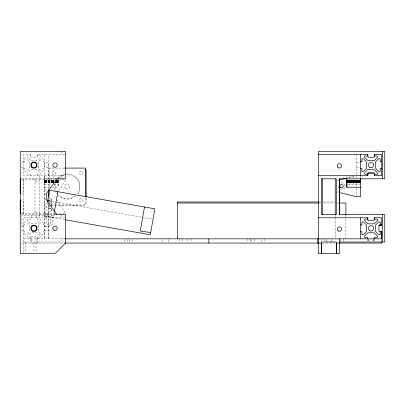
<?xml version="1.0" encoding="UTF-8"?>
<svg xmlns="http://www.w3.org/2000/svg" width="405" height="405" viewBox="0 0 405 405"><rect width="100%" height="100%" fill="white"/><g stroke="black" fill="none" stroke-linecap="round" stroke-linejoin="round"><path stroke-width="0.3" stroke-dasharray="2.02 1.52" d="M23.409 213.562L23.409 200.075L21.516 200.075M39.214 214.615L39.214 213.562M39.214 175.638L39.214 217.774M44.479 175.638L44.479 238.844L44.479 154.568M44.479 165.392L44.479 167.316L48.696 167.316L48.696 165.392M44.479 164.815L44.479 162.891L48.696 162.891L48.696 164.815M48.691 238.844L48.696 205.138M48.696 202.075L48.696 199.63M48.696 175.638L48.696 168.085L65.094 168.085M48.696 211.258L51.855 211.258L51.855 208.195L48.696 208.195M51.855 206.332L51.855 199.017L49.329 199.017M51.855 187.226L58.173 187.226L58.173 179.85M58.173 179.293L58.173 175.638M360.521 177.415L360.521 176.231L360.521 177.496M47.425 202.47L45.006 216.194L64.947 219.712M47.446 214.488L45.8 223.864L49.952 224.598L51.597 215.217M54.214 212.519L53.673 215.581L45.37 214.118M141.061 232.597L141.34 231.042M58.74 190.74L65.549 179.85L55.515 179.85M57.571 179.623C54.984 182.933 54.488 187.793 56.315 191.575M58.725 178.119C64.896 171.857 74.191 174.96 79.405 180.843L79.405 192.527L77.077 194.314M75.214 195.747C70.683 199.974 63.053 199.599 58.725 195.25M337.041 180.453L338.894 179.987M347.88 177.744L353.899 176.236M64.947 154.568L37.103 154.568L37.103 157.201L30.785 157.201L30.785 154.568L23.409 154.568L23.409 175.638L64.947 175.638M23.409 161.732L24.781 161.732L24.781 158.78L26.36 158.78L29.469 161.939L29.469 168.262L26.36 171.421L24.781 171.421L24.781 168.475L23.409 168.475M44.479 161.732L43.112 161.732L43.112 158.78L41.528 158.78L38.424 161.939L38.424 168.262L41.528 171.421L43.112 171.421L43.112 168.475L44.479 168.475M21.516 162.891L23.409 162.891M356.304 162.891L360.521 162.891M21.516 167.316L23.409 167.316M356.304 167.316L360.521 167.316M44.479 178.271L55.065 178.271M21.48 178.797L56.067 178.797M21.516 179.85L54.888 179.85M44.479 180.377L54.442 180.377M56.928 180.377L58.173 180.377M44.479 180.458L54.442 180.458M56.928 180.458L58.173 180.458M44.479 180.519L54.442 180.519M56.928 180.519L58.173 180.519M44.479 180.595L54.442 180.595M56.928 180.595L58.173 180.595M44.479 180.686L54.442 180.686M56.928 180.686L58.173 180.686M44.479 180.787L54.442 180.787M55.065 180.787L58.173 180.787M44.479 180.903L54.442 180.903M55.065 180.903L58.173 180.903M44.479 181.025L54.442 181.025M55.065 181.025L58.173 181.025M34.997 181.116L39.214 181.116M44.479 181.156L54.442 181.156M55.065 181.156L58.173 181.156M44.479 181.293L53.819 181.293M56.31 181.293L58.173 181.293M44.479 181.43L53.819 181.43M56.31 181.43L58.173 181.43M44.479 181.567L53.819 181.567M56.31 181.567L58.173 181.567M44.479 181.703L53.819 181.703M56.31 181.703L58.173 181.703M44.479 181.835L53.197 181.835M55.688 181.835L58.173 181.835M44.479 181.956L53.197 181.956M55.688 181.956L58.173 181.956M44.479 182.073L53.197 182.073M55.688 182.073L58.173 182.073M44.479 182.174L53.197 182.174M55.688 182.174L58.173 182.174M44.479 182.265L53.197 182.265M53.819 182.265L58.173 182.265M44.479 182.341L53.197 182.341M53.819 182.341L58.173 182.341M44.479 182.402L53.197 182.447M53.819 182.402L58.173 182.447M44.479 182.473L58.173 182.483M44.479 184.589L51.329 184.589M53.819 184.589L58.173 184.589M348.072 184.589L360.521 184.589M44.479 187.226L49.461 187.226M44.479 189.332L48.696 189.332L48.696 154.568M21.516 193.337L23.409 193.337L23.409 178.797L23.409 214.615M44.479 194.071L48.094 194.071M44.479 199.341L46.286 199.341M48.696 200.232L49.749 200.84L51.855 200.84M48.686 201.553L51.855 201.553M318.902 201.973L320.795 201.973M323.327 201.973L334.702 201.973M49.329 202.075L51.855 202.075M318.725 203.026L321.246 203.026M323.772 203.026L334.505 203.026M337.031 203.026L338.924 203.026M44.469 203.239L48.686 203.239M48.686 203.33L51.845 203.35M51.202 204.96L85.576 204.96L85.576 197.458M48.696 205.279L50.59 205.279M51.217 205.279L84.017 205.279L86.123 203.173L86.123 197.574M44.469 207.031L48.686 207.031M48.686 208.717L51.855 208.722M34.997 212.296L39.214 212.296M44.479 213.035L48.696 213.035M21.516 213.562L54.888 213.562M55.515 213.562L65.549 213.562L57.12 200.075M21.48 214.615L56.067 214.615M44.479 216.194L48.696 216.194M64.947 217.774L23.409 217.774L23.409 252.371M23.409 224.937L24.781 224.937L24.781 221.991L26.36 221.991L29.469 225.15L29.469 231.468L26.36 234.632L24.781 234.632L24.781 231.68L23.409 231.68M44.479 224.937L43.112 224.937L43.112 221.991L41.528 221.991L38.424 225.15L38.424 231.468L41.528 234.632L43.112 234.632L43.112 231.68L44.479 231.68M23.409 225.15L21.303 225.15L21.303 215.668L44.479 215.668L52.908 217.156L52.908 224.097L48.691 226.203L44.479 226.203M21.516 226.096L23.409 226.096M44.479 226.096L48.696 226.096M21.516 230.521L23.409 230.521M44.479 230.521L48.696 230.521M23.409 238.844L65.549 238.844M23.409 242.003L65.549 242.003M21.516 243.061L65.549 243.061M322.37 243.061L335.598 243.061M48.342 200.738L152.442 219.095M337.041 191.889L338.848 192.34M331.128 239.482L331.128 241.375M326.703 239.482L326.703 242.003M381.591 239.446L381.591 241.253M374.428 239.446L374.428 241.253M373.268 238.844L373.268 241.375M373.162 238.844L373.162 241.253M368.95 239.446L368.95 241.253M368.844 238.844L368.844 241.375M367.684 239.446L367.684 241.253M356.304 154.568L356.304 174.398M356.304 176.256L356.304 178.114M356.304 183.07L356.304 187.409M356.304 188.031L356.304 196.086M353.145 182.483L353.145 186.037M349.986 182.483L349.986 186.037M346.827 176.231L346.827 178.008M345.87 215.592L345.87 238.216M343.764 238.844L343.764 241.253M340.6 239.446L340.6 241.253M335.335 215.095L335.335 216.974M335.335 217.596L335.335 238.221M324.8 238.844L324.8 241.253M321.641 238.844L321.641 241.253M264.754 238.844L264.754 242.458M261.589 239.446L261.589 242.458M254.649 238.844L254.649 242.458M251.054 239.446L251.054 242.458M250.432 238.844L250.432 242.458M247.895 238.844L247.895 242.458M191.008 238.844L191.008 242.458M187.849 238.844L187.849 242.458M182.579 238.844L182.579 242.458M179.42 238.844L179.42 242.458M168.505 239.446L168.505 243.061M162.182 239.446L162.182 243.061M132.729 239.446L132.729 243.061M129.57 239.446L129.57 243.061M127.459 239.446L127.459 243.061M124.3 239.446L124.3 243.061M61.337 151.404L61.337 154.568M61.337 175.638L61.337 178.165M61.337 214.615L61.337 217.774M61.337 238.844L61.337 242.003M58.173 180.22L58.173 187.226M53.961 175.638L53.961 178.797M53.961 214.615L53.961 217.774M51.855 199.017L51.845 206.945M51.855 208.808L51.855 211.258M49.749 168.09L49.749 186.983M49.749 193.281L49.749 200.84M48.696 199.017L48.696 201.553M48.686 203.958L48.696 238.844M37.316 154.568L37.316 155.935L40.267 155.935L40.267 157.515L37.103 160.623L30.785 160.623L27.626 157.515L27.626 155.935L30.572 155.935L30.572 154.568M37.316 175.638L37.316 174.266L40.267 174.266L40.267 172.687L37.103 169.579L30.785 169.579L27.626 172.687L27.626 174.266L30.572 174.266L30.572 175.638M37.316 217.774L37.316 219.145L40.267 219.145L40.267 220.725L37.103 223.833L30.785 223.833L27.626 220.725L27.626 219.145L30.572 219.145L30.572 217.774M37.316 243.061L37.316 237.477L40.267 237.477L40.267 235.897L37.103 232.789L30.785 232.789L27.626 235.892L27.626 237.477L30.572 237.477L30.572 243.061M37.103 238.844L37.103 236.211L30.785 236.211L30.785 238.844M36.263 215.668L36.263 217.774M36.05 238.844L36.05 252.371M34.997 178.797L34.997 214.615M33.944 242.003L33.944 252.371M31.838 238.844L31.838 243.061M31.625 215.668L31.625 217.774M25.515 242.003L25.515 252.371M57.454 178.397A12.641 12.641 0 0 1 75.052 176.666A12.641 12.641 0 0 1 77.168 194.218M75.679 195.843A12.641 12.641 0 0 1 58.198 195.463M56.786 193.772A12.641 12.641 0 0 1 56.194 192.846M54.928 189.793A12.641 12.641 0 0 1 54.928 183.252M340.701 182.964A3.316 3.316 0 0 1 344.878 186.173A3.316 3.316 0 0 1 340.701 189.378M338.686 187.829A3.316 3.316 0 0 1 338.686 184.513M349.986 176.231L349.986 178.008L349.986 176.231M353.145 176.231L353.145 178.008L353.145 176.231M53.87 171.356L53.657 171.356A1.686 1.686 0 0 0 51.972 173.041A1.686 1.686 0 0 0 53.657 174.727L53.87 174.727A1.686 1.686 0 0 0 55.556 173.041A1.686 1.686 0 0 0 53.87 171.356M81.147 171.356L80.939 171.356A1.686 1.686 0 0 0 79.253 173.041A1.686 1.686 0 0 0 80.939 174.727L81.147 174.727A1.686 1.686 0 0 0 82.833 173.041A1.686 1.686 0 0 0 81.147 171.356M81.147 198.647L80.939 198.647A1.686 1.686 0 0 0 79.253 200.333A1.686 1.686 0 0 0 80.939 202.014L81.147 202.019A1.686 1.686 0 0 0 82.833 200.333A1.686 1.686 0 0 0 81.147 198.647M49.952 206.909L48.686 206.909L49.952 206.935M65.823 188.806A2.632 2.632 0 0 0 69.771 186.523A2.632 2.632 0 0 0 65.823 184.245A2.632 2.632 0 0 0 65.823 188.806"/><path stroke-width="0.61" d="M20.25 213.562L20.25 200.075M20.25 193.337L20.25 178.797M322.598 214.615L322.598 178.797M335.239 214.615L335.239 178.797M339.451 242.003L384.75 242.003L384.75 214.615L339.451 214.615L339.451 178.797L384.75 178.797L384.75 151.404L318.381 151.404L318.381 253.591L339.451 253.591L339.451 238.844M360.521 187.226L346.827 187.226L346.827 182.483L360.521 182.64M346.827 180.22L360.521 180.377L360.521 178.6M367.897 174.58L367.897 173.001L374.215 173.001L374.215 175.638L381.591 175.638L381.591 154.568L374.215 154.568L374.215 157.201L367.892 157.201L367.897 154.568L318.381 154.568M318.381 217.774L367.897 217.774L367.897 220.406L374.215 220.411L374.215 217.774L381.591 217.774L381.591 225.15L378.953 225.15L378.953 231.468L381.591 231.468L381.591 238.844L65.175 238.844M381.591 238.844L381.591 231.68L380.219 231.68L380.219 234.632L378.64 234.632L375.531 231.468L375.531 225.15L378.64 221.991L380.219 221.991L380.219 224.937L381.591 224.937M47.532 201.882L49.582 190.259L154.882 208.828L150.311 234.763L65.57 219.819M54.321 211.911L57.88 191.722M144.509 206.995L140.302 230.86L150.675 232.688M338.894 179.987L345.47 178.347M360.521 161.732L361.888 161.732L361.888 158.78L363.472 158.78L366.576 161.939L366.576 168.262L363.472 171.421L361.888 171.421L361.888 168.475L360.521 168.475M381.591 161.732L380.219 161.732L380.219 158.78L378.64 158.78L375.531 161.939L375.531 168.262L378.64 171.421L380.219 171.421L380.219 168.475L381.591 168.475M65.094 168.085L85.576 168.085L85.576 196.835M374.215 173.001L367.897 173.001L367.897 175.638L318.381 175.638M55.647 178.797L65.549 178.797L65.549 151.404L20.25 151.404L20.25 253.591L55.014 253.591L65.549 243.061L65.549 214.615L55.647 214.615M346.827 180.458L360.521 180.458M346.827 180.519L360.521 180.519M346.827 180.595L360.521 180.595M346.827 180.686L360.521 180.686M346.827 180.787L360.521 180.787M346.827 180.903L360.521 180.903M346.827 181.025L360.521 181.025M346.827 181.156L360.521 181.156M346.827 181.293L360.521 181.293M346.827 181.43L360.521 181.43M346.827 181.567L360.521 181.567M346.827 181.703L360.521 181.703M346.827 181.835L360.521 181.835M346.827 181.956L360.521 181.956M346.827 182.073L360.521 182.073M346.827 182.174L360.521 182.174M346.827 182.265L360.521 182.265M346.827 182.341L360.521 182.341M346.827 182.447L360.521 182.402M318.269 201.973L177.314 201.973L177.314 238.844M177.314 203.026L318.725 203.026M338.924 203.026L345.87 203.026L345.87 214.964M360.521 224.937L361.888 224.937L361.888 221.991L363.472 221.991L366.576 225.15L366.576 231.468L363.472 234.632L361.888 234.632L361.888 231.68L360.521 231.68M378.958 225.15L381.591 225.15M326.779 242.003L327.002 242.003M330.829 242.008L331.128 242.003M65.175 243.061L321.54 243.056L321.54 253.591L321.545 242.003L336.292 242.013L336.292 253.596L336.292 243.066L381.591 243.061L381.591 241.856M339.451 192.491L356.304 196.703L360.521 196.703L360.521 178.114M85.283 169.351L86.123 170.196L86.123 196.952M382.644 151.404L382.644 178.797M382.644 214.615L382.644 242.003M374.428 154.568L374.428 155.935L377.374 155.935L377.374 157.515L374.215 160.623L367.897 160.623L364.733 157.515L364.733 155.935L367.684 155.935L367.684 154.568M374.428 175.638L374.428 174.266L377.374 174.266L377.374 172.687L374.215 169.579L367.897 169.579L364.733 172.687L364.733 174.266L367.684 174.266L367.684 175.638M374.428 217.774L374.428 219.145L377.374 219.145L377.374 220.725L374.215 223.833L367.897 223.833L364.733 220.725L364.733 219.145L367.684 219.145L367.684 217.774M374.428 238.844L374.428 237.477L377.374 237.477L377.374 235.897L374.215 232.789L367.897 232.789L364.733 235.892L364.733 237.477L367.684 237.477L367.684 238.844M360.521 154.568L360.521 175.638M360.521 217.774L360.521 238.844M346.827 178.377L346.827 187.226M339.451 178.797L339.451 214.615M317.328 238.844L317.328 243.061M208.823 238.844L208.823 243.061M56.067 178.797L56.067 179.85L46.585 193.337L46.585 200.075L56.067 213.562L56.067 214.615M48.706 189.96L48.706 196.835M321.54 178.797L321.54 214.615L336.292 214.615L336.292 178.797L321.54 178.797M53.911 230.227A2.212 2.212 0 0 0 57.227 228.309A2.212 2.212 0 0 0 53.911 226.395A2.212 2.212 0 0 0 53.911 230.227M53.911 167.017A2.212 2.212 0 0 0 57.227 165.103A2.212 2.212 0 0 0 53.911 163.185A2.212 2.212 0 0 0 53.911 167.017M338.347 167.791A2.212 2.212 0 0 0 341.663 165.878A2.212 2.212 0 0 0 338.347 163.959A2.212 2.212 0 0 0 338.347 167.791M338.347 231.002A2.212 2.212 0 0 0 341.663 229.083A2.212 2.212 0 0 0 338.347 227.17A2.212 2.212 0 0 0 338.347 231.002M340.716 187.631A1.686 1.686 0 0 0 343.243 186.173A1.686 1.686 0 0 0 340.716 184.71A1.686 1.686 0 0 0 340.716 187.631M31.711 167.336A3.159 3.159 0 0 0 36.997 165.918A3.159 3.159 0 0 0 33.129 162.051A3.159 3.159 0 0 0 31.711 167.336M32.365 231.047A3.159 3.159 0 0 0 37.103 228.309A3.159 3.159 0 0 0 32.365 225.575A3.159 3.159 0 0 0 32.365 231.047M32.628 230.592A2.632 2.632 0 0 0 36.577 228.309A2.632 2.632 0 0 0 32.628 226.03A2.632 2.632 0 0 0 32.628 230.592M369.74 167.381A2.632 2.632 0 0 0 373.688 165.103A2.632 2.632 0 0 0 369.74 162.82A2.632 2.632 0 0 0 369.74 167.381M32.628 167.381A2.632 2.632 0 0 0 36.577 165.103A2.632 2.632 0 0 0 32.628 162.82A2.632 2.632 0 0 0 32.628 167.381M369.74 230.592A2.632 2.632 0 0 0 373.688 228.309A2.632 2.632 0 0 0 369.74 226.03A2.632 2.632 0 0 0 369.74 230.592"/></g></svg>
